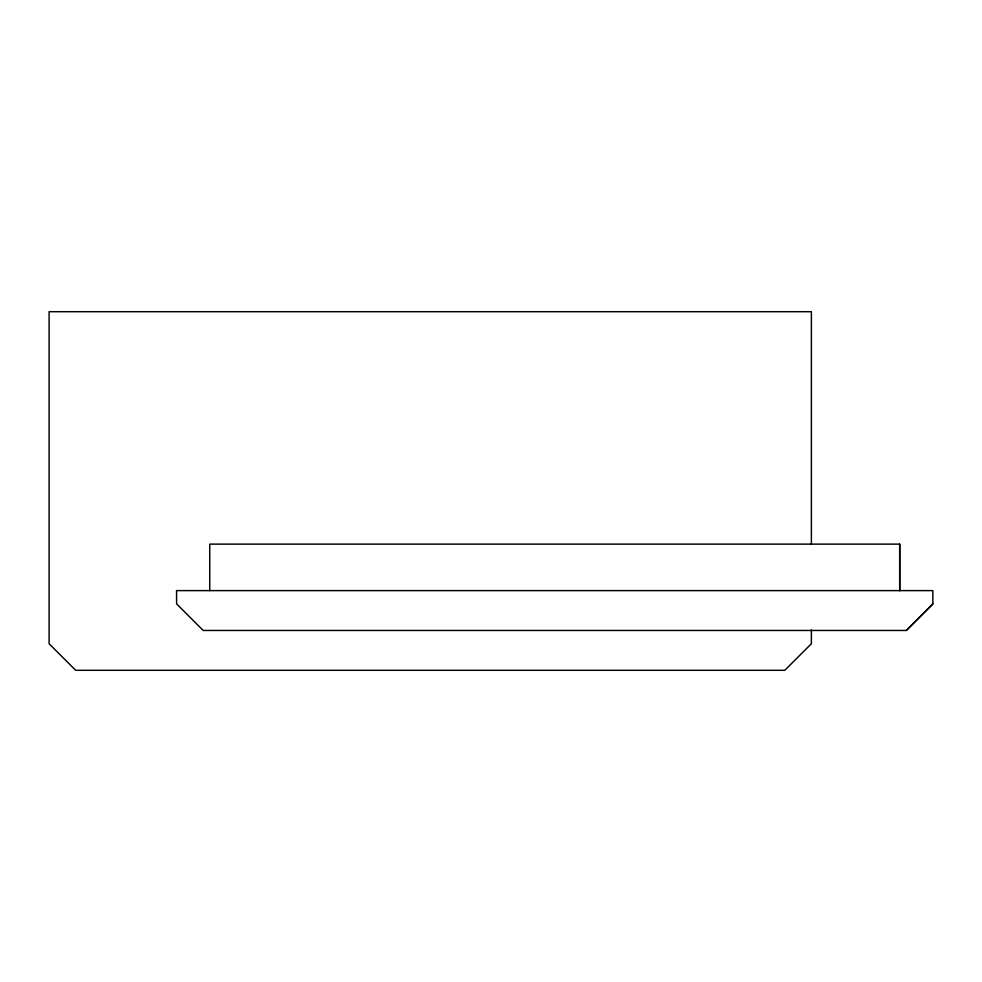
<?xml version="1.0" encoding="UTF-8"?>
<svg xmlns="http://www.w3.org/2000/svg" width="982" height="982" viewBox="0 0 982 982"><rect width="100%" height="100%" fill="white"/><g stroke="black" fill="none" stroke-linecap="round" stroke-linejoin="round"><path stroke-width="1.47" d="M906.276 630.456L932.839 603.893L932.839 590.612L176.551 590.612L176.625 603.893L203.188 630.456L906.337 630.456L932.9 603.893M899.733 590.612L899.733 544.126L209.731 544.126L209.731 590.612M899.672 544.126L899.672 590.612M811.378 544.274L811.378 311.699L49.1 311.699L49.1 643.738L75.688 670.301L784.79 670.301L811.378 643.738L811.378 629.965"/></g></svg>
